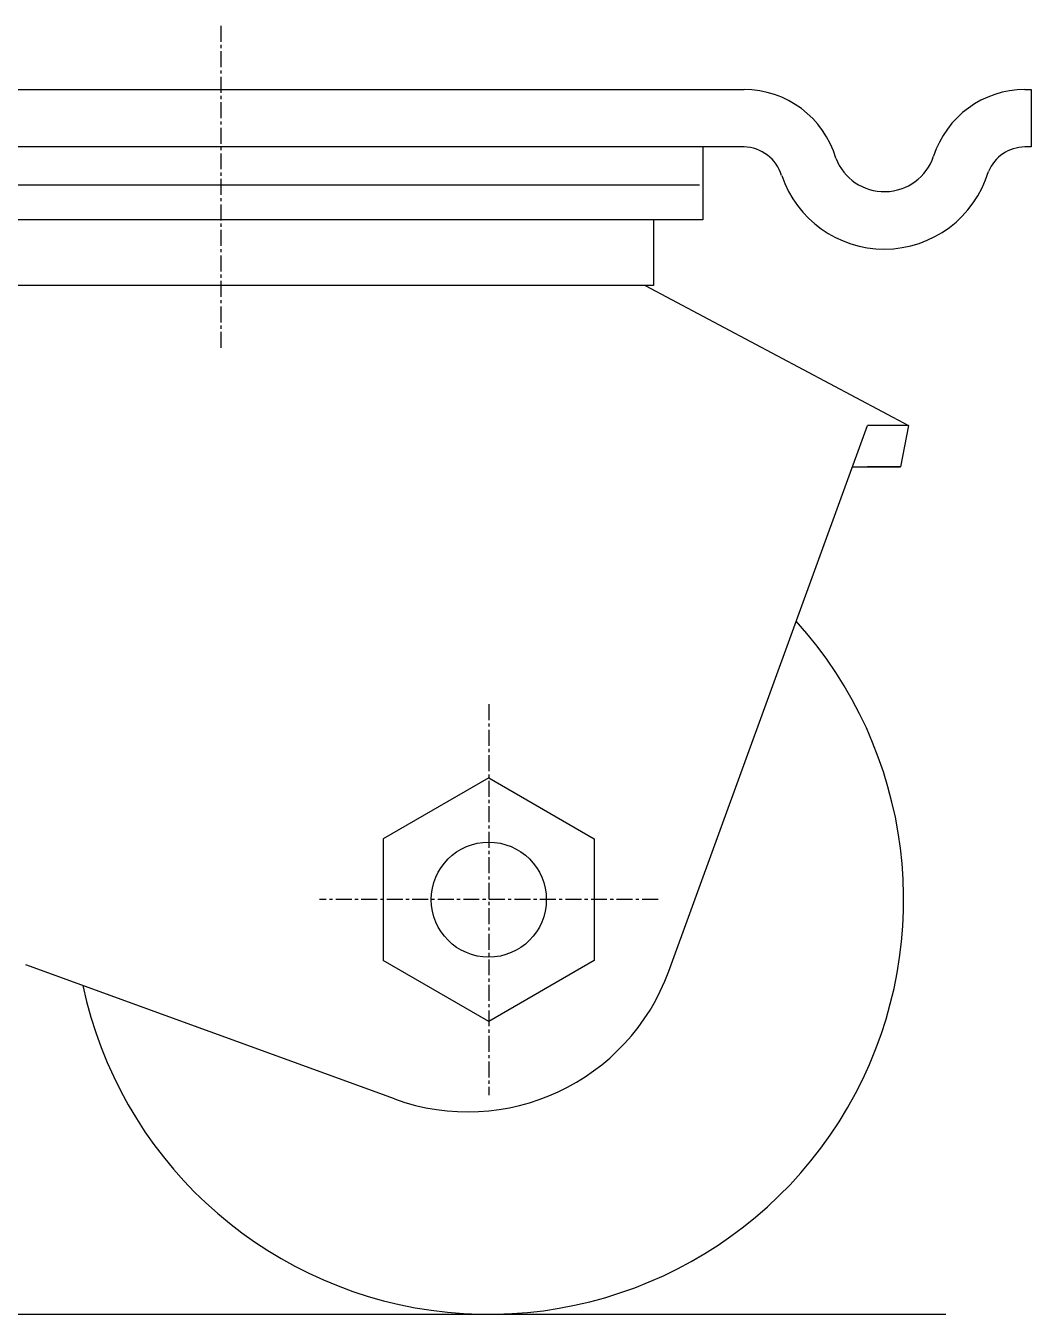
# Model space of a CAD drawing. Extents: x 1 to 232, y 0 to 329.
# Drawn here: x 153.1 to 231.9, y 33.2 to 134.2 of the extents above; entities that cross this region are included whole.
import ezdxf

# ---------------------------------------------------------------- set-up
doc = ezdxf.new("R2010")
doc.units = 0
doc.linetypes.add('CENTER', pattern=[2, 1.25, -0.25, 0.25, -0.25])
doc.layers.get('0').update_dxf_attribs({"linetype": 'CONTINUOUS'})
doc.layers.add('CENTER', color=1, linetype='CENTER')

msp = doc.modelspace()

# ---------------------------------------------------------------- linework, layer by layer
at = {"color": 7, "linetype": 'CONTINUOUS'}
for p, q in [((76.92, 129.22), (209.42, 129.22)), ((231.42, 129.22), (231.92, 129.22)), ((231.92, 129.22), (231.92, 124.72)), ((209.42, 124.72), (76.92, 124.72)), ((206.19, 124.72), (206.19, 119.01)), ((231.92, 124.72), (231.42, 124.72)), ((205.92, 121.72), (129.42, 121.72)), ((206.19, 119.01), (129.42, 119.01)), ((202.32, 119.01), (202.32, 113.85)), ((202.32, 113.85), (132.66, 113.85)), ((201.67, 113.85), (222.31, 102.88)), ((203.52, 60.12), (219.09, 102.88)), ((222.31, 102.88), (219.09, 102.88)), ((222.31, 102.88), (221.67, 99.66)), ((217.91, 99.66), (221.67, 99.66)), ((221.67, 99.66), (219.09, 99.66)), ((189.42, 75.27), (181.15, 70.49)), ((189.42, 75.27), (197.68, 70.49)), ((181.15, 70.49), (181.15, 60.95)), ((197.68, 70.49), (197.68, 60.95)), ((182.03, 50.1), (153.15, 60.61)), ((189.42, 56.18), (181.15, 60.95)), ((197.68, 60.95), (189.42, 56.18)), ((134.92, 33.22), (225.23, 33.22))]:
    msp.add_line(p, q, dxfattribs=at)
msp.add_circle((189.42, 65.72), 4.51, dxfattribs=at)
for centre, radius, start, end in [((209.42, 121.72), 7.5, 16.3991, 90), ((231.42, 121.72), 7.5, 90, 162.3779), ((209.35, 121.57), 3.15, 16.7581, 88.861), ((231.45, 121.59), 3.13, 90.6188, 157.1666), ((220.41, 125.29), 4.07, 200.8963, 341.3943), ((220.42, 125.22), 8.5, 198.8171, 270), ((220.42, 125.22), 8.5, 270, 343.4957), ((187.77, 65.86), 16.77, 250, 340)]:
    msp.add_arc(centre, radius, start, end, dxfattribs=at)
msp.add_arc((189.42, 65.72), 32.5, 191.9655, 42.1728)
at = {"layer": 'CENTER', "color": 1, "linetype": 'CENTER'}
for p, q in [((168.42, 134.22), (168.42, 108.85)), ((189.42, 81.04), (189.42, 50.4)), ((202.68, 65.72), (176.15, 65.72))]:
    msp.add_line(p, q, dxfattribs=at)

doc.saveas('drawing.dxf')
